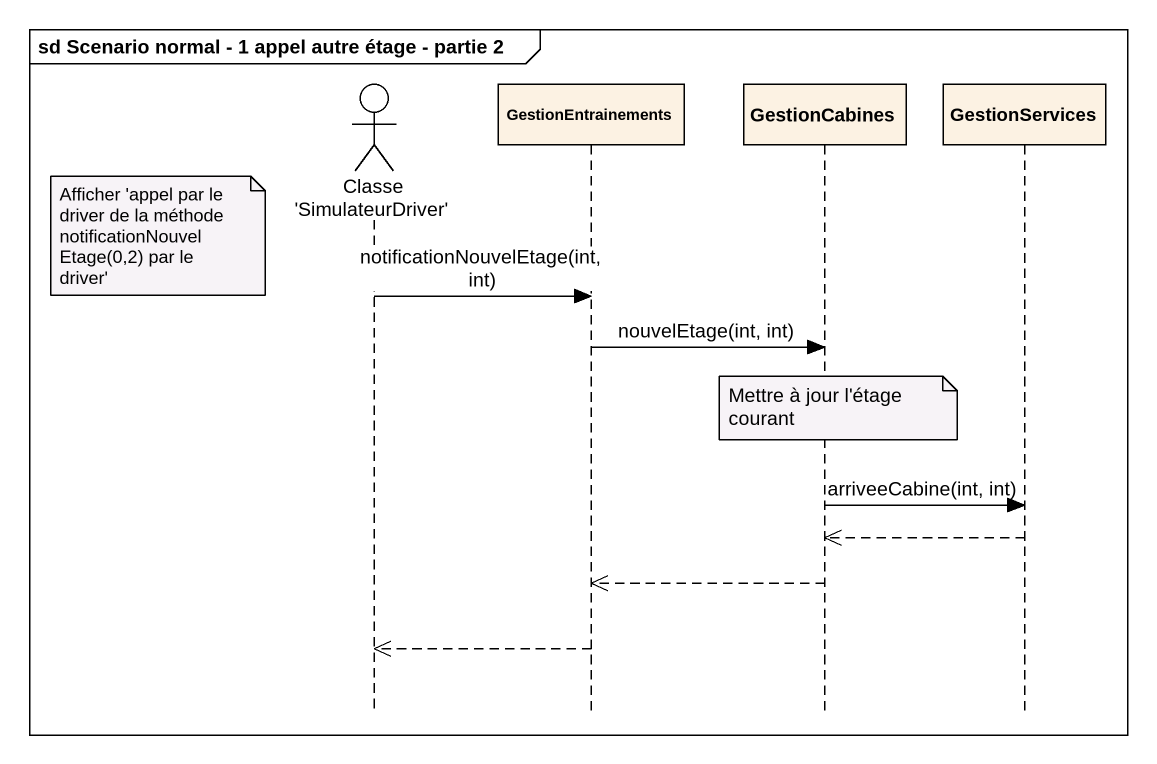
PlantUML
@startuml
mainframe sd Scenario normal - 1 appel autre étage - partie 2
hide footbox
actor "Classe 'SimulateurDriver'" as Classe_SimulateurDriver
participant GestionEntrainements
participant GestionCabines
participant GestionServices

note left of Classe_SimulateurDriver : Afficher 'appel par le driver de la méthode notificationNouvelEtage(0,2) par le driver'
Classe_SimulateurDriver -> GestionEntrainements : notificationNouvelEtage(int, int)
GestionEntrainements -> GestionCabines : nouvelEtage(int, int)
note over GestionCabines : Mettre à jour l'étage courant
GestionCabines -> GestionServices : arriveeCabine(int, int)
GestionServices -->> GestionCabines
GestionCabines -->> GestionEntrainements
GestionEntrainements -->> Classe_SimulateurDriver
@enduml
